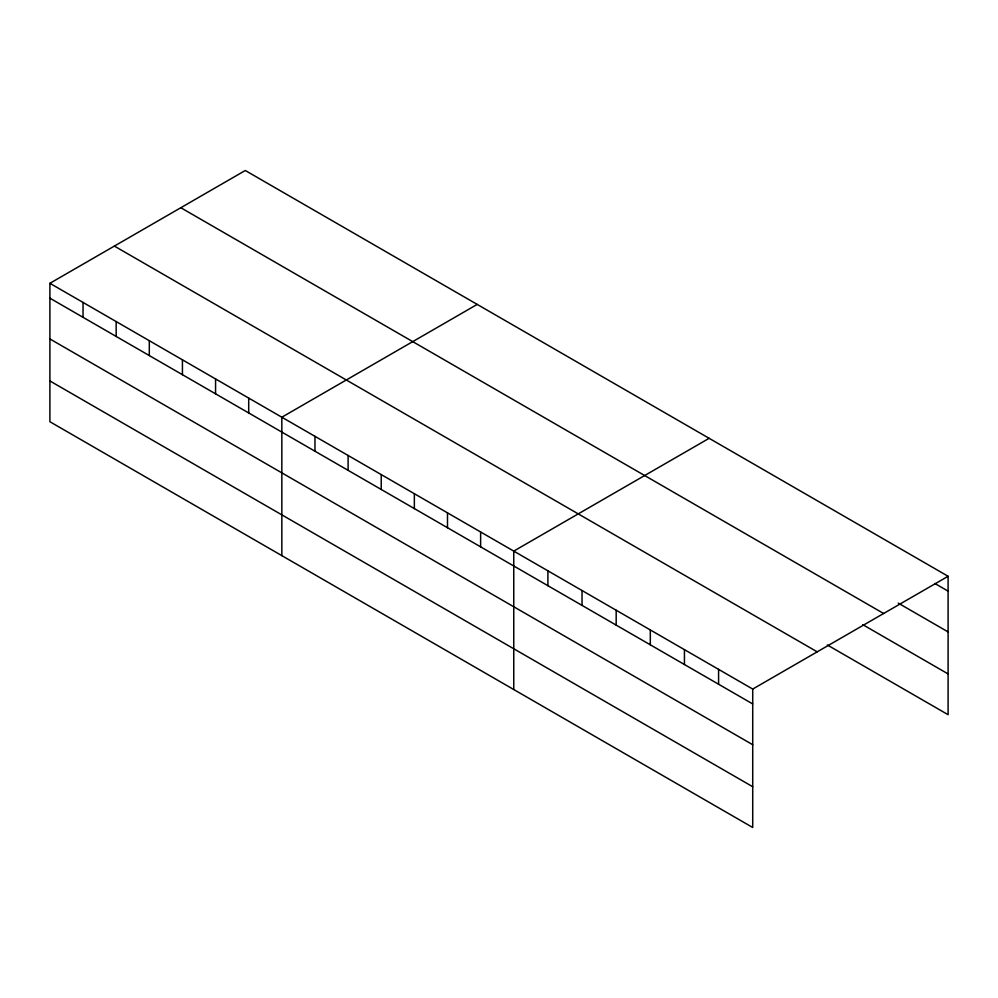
<?xml version="1.0" encoding="UTF-8"?>
<svg xmlns="http://www.w3.org/2000/svg" width="998" height="998" viewBox="0 0 998 998"><rect width="100%" height="100%" fill="white"/><g stroke="black" fill="none" stroke-linecap="round" stroke-linejoin="round"><path stroke-width="1.5" d="M49.9 283.307L752.717 689.069L752.717 827.492L49.9 421.73L49.9 283.307L245.283 170.508L948.1 576.27L948.1 714.693L827.305 644.957M477.206 304.402L281.835 417.214L281.835 555.636M709.141 438.309L513.758 551.108L513.758 689.531M752.717 689.069L948.1 576.27M934.976 583.556L948.1 591.14M898.212 603.104L948.1 631.909M180.8 207.721L883.629 613.496M862.759 624.648L948.1 673.924M114.371 246.082L817.2 651.844M49.9 298.177L752.717 703.939M49.9 338.946L752.717 744.72M49.9 380.949L752.717 786.723M718.585 669.371L718.585 684.229M684.441 649.661L684.441 664.518M650.309 629.95L650.309 644.82M616.178 610.24L616.178 625.11M582.034 590.529L582.034 605.399M547.902 570.819L547.902 585.689M480.624 531.984L480.624 546.854M447.491 512.86L447.491 527.717M414.357 493.723L414.357 508.593M381.224 474.599L381.224 489.469M348.102 455.462L348.102 470.332M314.969 436.338L314.969 451.208M248.702 398.077L248.702 412.947M215.568 378.953L215.568 393.823M182.434 359.816L182.434 374.687M149.301 340.692L149.301 355.562M116.167 321.568L116.167 336.426M83.034 302.431L83.034 317.302"/></g></svg>
